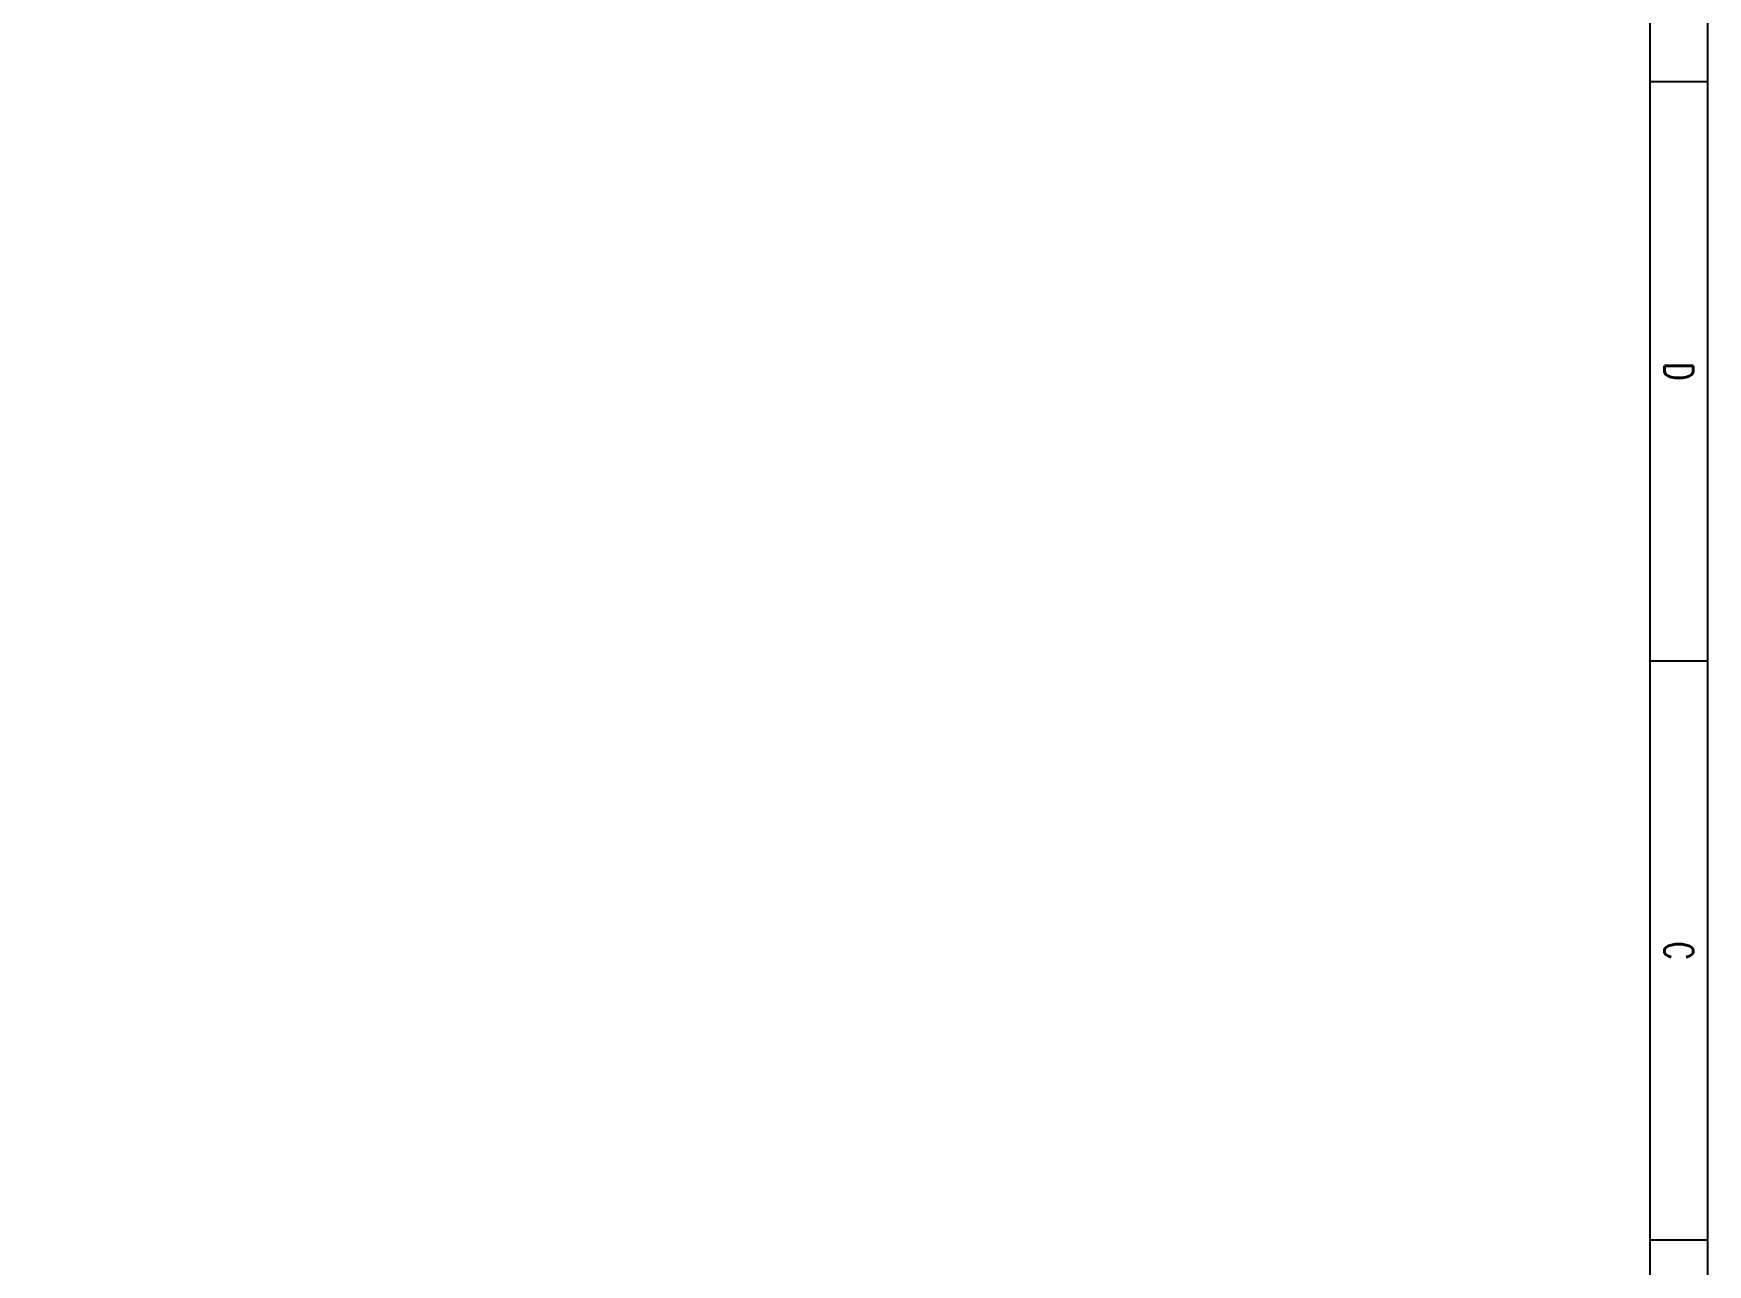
# Model space of a CAD drawing. Extents: x -1177 to -583, y 336 to 1177.
# Drawn here: x -873.9 to -582.9, y 543.2 to 757.3 of the extents above; entities that cross this region are included whole.
import ezdxf
from ezdxf.enums import TextEntityAlignment as Align

# ---------------------------------------------------------------- set-up
doc = ezdxf.new("R2010")
doc.units = 0
doc.header["$MEASUREMENT"] = 0
for name, color, linetype in [('内层矩形', 1, 'Continuous'), ('图框', 4, 'Continuous'), ('外层矩形', 1, 'Continuous')]:
    doc.layers.add(name, color=color, linetype=linetype)
doc.styles.add('HZ', font='txt_____.ttf', dxfattribs={"width": 0.7, "bigfont": 'HZTXT'})

# ---------------------------------------------------------------- blocks, each defined once
blk = doc.blocks.new('tk1')
at = {"layer": '图框'}
for p, q in [((-831, 584), (10, 584)), ((-403, 584), (-403, 574)), ((-302.25, 584), (-302.25, 574)), ((-201.5, 584), (-201.5, 574))]:
    blk.add_line(p, q, dxfattribs=at)
at = {"layer": '图框', "color": 1}
blk.add_line((-806, 574), (0, 574), dxfattribs=at)
at = {"layer": '图框', "style": 'HZ', "width": 0.7}
for s, p in [('D', (-352.63, 576.5)), ('C', (-251.88, 576.5))]:
    blk.add_text(s, height=5, dxfattribs=at).set_placement(p, align=Align.CENTER)

msp = doc.modelspace()

# ---------------------------------------------------------------- linework, layer by layer
at = {"layer": '内层矩形'}
msp.add_lwpolyline([(-1166.88, 1151.93), (-592.88, 1151.93), (-592.88, 345.93), (-1166.88, 345.93)], close=True, dxfattribs=at)
at = {"layer": '外层矩形'}
msp.add_lwpolyline([(-1176.88, 1176.93), (-582.88, 1176.93), (-582.88, 335.93), (-1176.88, 335.93)], close=True, dxfattribs=at)

# ---------------------------------------------------------------- block references
at = {"linetype": 'Continuous', "rotation": 270}
msp.add_blockref('tk1', (-1166.88, 345.93), dxfattribs=at)

doc.saveas('drawing.dxf')
